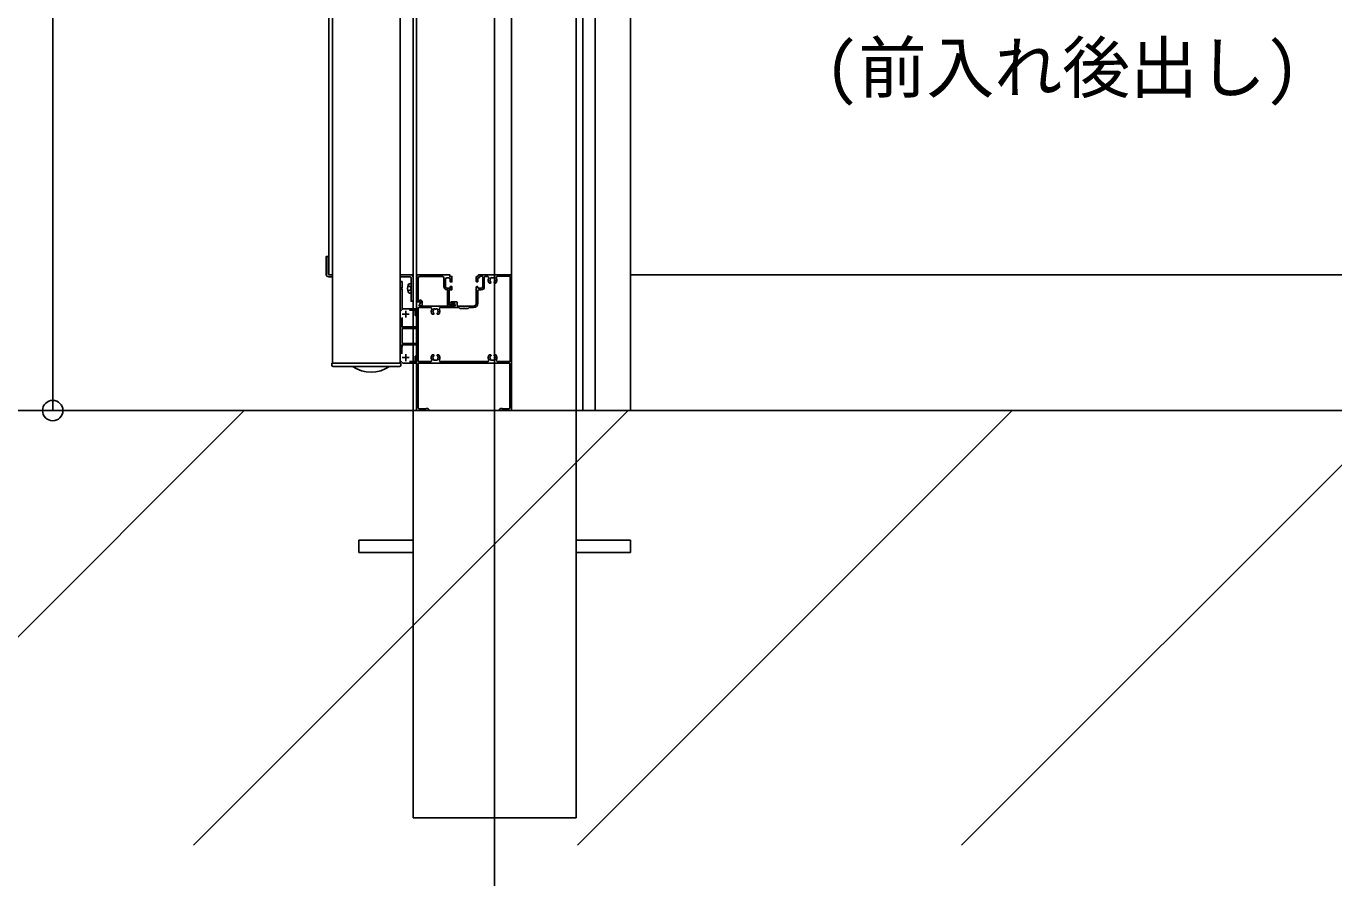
# Model space of a CAD drawing. Units: millimetres, scale not verified. Extents: x -875 to 875, y -1300 to 1292.
# Drawn here: x 347.9 to 540.6, y 370.7 to 497.3 of the extents above; entities that cross this region are included whole.
import ezdxf
from ezdxf.enums import TextEntityAlignment as Align

# ---------------------------------------------------------------- set-up
doc = ezdxf.new("R2010")
doc.units = ezdxf.units.MM
doc.header["$LTSCALE"] = 8
doc.layers.add('0-6_YKK_A1', color=4, linetype='Continuous')
doc.layers.add('0-7_YKK_D', color=6, linetype='Continuous')
doc.styles.add('ＭＳ ゴシック', font='')
doc.styles.get('ＭＳ ゴシック').set_extended_font_data('MS Gothic')

msp = doc.modelspace()

# ---------------------------------------------------------------- linework, layer by layer
at = {"layer": '0-6_YKK_A1'}
for p, q in [((416.956, 370.698), (416.956, 1025.618)), ((405.456, 546.698), (405.456, 440.698)), ((419.456, 546.698), (419.456, 440.698)), ((429.956, 546.698), (429.956, 440.698)), ((431.756, 440.698), (431.756, 546.698)), ((436.956, 440.698), (436.956, 546.698)), ((404.956, 440.698), (404.956, 536.698)), ((392.556, 460.698), (393.056, 460.698)), ((403.056, 460.698), (404.956, 460.698)), ((403.056, 460.698), (404.596, 460.698)), ((409.276, 460.438), (405.916, 460.438)), ((414.496, 460.458), (414.316, 460.458)), ((414.556, 460.658), (414.556, 460.518)), ((419.396, 460.698), (414.596, 460.698)), ((414.856, 460.498), (415.096, 460.498)), ((415.536, 460.438), (415.919, 460.438)), ((417.405, 460.478), (419.136, 460.478)), ((419.456, 440.758), (419.456, 460.638)), ((641.556, 460.698), (436.956, 460.698)), ((393.056, 460.398), (392.516, 460.398)), ((404.556, 460.398), (403.056, 460.398)), ((403.056, 459.701), (403.356, 459.701)), ((403.056, 458.801), (403.336, 458.801)), ((403.056, 458.601), (403.336, 458.601)), ((403.356, 458.836), (403.356, 459.701)), ((403.356, 455.598), (403.356, 458.567)), ((404.656, 459.398), (404.432, 459.378)), ((404.656, 459.398), (404.656, 457.998)), ((404.956, 460.338), (404.956, 456.798)), ((409.476, 458.918), (409.476, 460.238)), ((409.716, 460.038), (409.716, 458.918)), ((410.216, 460.238), (409.916, 460.238)), ((414.256, 460.398), (414.256, 459.718)), ((414.256, 458.898), (414.256, 456.498)), ((414.316, 459.658), (414.436, 459.658)), ((414.436, 458.958), (414.316, 458.958)), ((414.496, 459.718), (414.496, 460.158)), ((414.496, 458.818), (414.496, 458.898)), ((414.596, 460.258), (414.656, 460.258)), ((414.996, 458.718), (414.596, 458.718)), ((414.756, 460.358), (414.756, 460.398)), ((415.196, 460.398), (415.196, 458.918)), ((415.436, 458.918), (415.436, 460.338)), ((416.201, 459.478), (416.346, 459.478)), ((416.426, 459.558), (416.426, 459.585)), ((416.886, 459.585), (416.886, 459.558)), ((416.966, 459.478), (417.111, 459.478)), ((419.236, 460.378), (419.236, 448.018)), ((404.656, 457.998), (404.432, 458.017)), ((405.456, 456.658), (405.456, 440.758)), ((405.956, 456.698), (405.496, 456.698)), ((411.396, 456.698), (410.596, 456.698)), ((411.456, 456.158), (411.456, 456.638)), ((414.496, 456.498), (414.496, 458.378)), ((414.596, 458.478), (414.996, 458.478)), ((403.356, 454.898), (404.356, 454.898)), ((403.856, 455.398), (403.856, 454.398)), ((405.676, 448.018), (405.676, 455.778)), ((405.776, 455.878), (407.507, 455.878)), ((405.835, 456.188), (406.043, 456.548)), ((411.098, 456.098), (405.887, 456.098)), ((407.801, 454.878), (407.946, 454.878)), ((408.026, 454.958), (408.026, 454.985)), ((408.486, 454.985), (408.486, 454.958)), ((408.566, 454.878), (408.711, 454.878)), ((409.005, 455.878), (411.675, 455.878)), ((410.596, 456.498), (411.023, 456.498)), ((411.081, 456.453), (411.156, 456.173)), ((412.364, 456.098), (411.516, 456.098)), ((411.745, 455.848), (411.838, 455.755)), ((411.881, 455.738), (413.031, 455.738)), ((413.856, 456.098), (412.548, 456.098)), ((413.074, 455.755), (413.147, 455.828)), ((413.217, 455.858), (413.856, 455.858)), ((403.357, 453.018), (403.356, 454.432)), ((403.856, 448.998), (403.856, 447.998)), ((407.946, 448.918), (407.801, 448.918)), ((408.711, 448.918), (408.566, 448.918)), ((416.346, 448.918), (416.201, 448.918)), ((417.111, 448.918), (416.966, 448.918)), ((392.956, 447.698), (392.972, 447.387)), ((392.956, 447.698), (393.156, 447.698)), ((393.156, 447.698), (402.956, 447.698)), ((393.172, 447.198), (402.94, 447.198)), ((402.956, 447.698), (403.156, 447.698)), ((403.14, 447.387), (403.156, 447.698)), ((403.356, 448.498), (404.356, 448.498)), ((405.716, 441.058), (405.716, 447.598)), ((407.507, 447.918), (405.776, 447.918)), ((405.816, 447.698), (419.096, 447.698)), ((408.026, 448.81), (408.026, 448.838)), ((408.486, 448.838), (408.486, 448.81)), ((415.907, 447.918), (409.005, 447.918)), ((416.426, 448.81), (416.426, 448.838)), ((416.886, 448.838), (416.886, 448.81)), ((419.136, 447.918), (417.405, 447.918)), ((419.196, 447.598), (419.196, 441.058)), ((142.856, 440.698), (655.456, 440.698)), ((380.052, 440.698), (316.028, 376.673)), ((436.621, 440.698), (372.597, 376.673)), ((404.956, 440.698), (428.956, 440.698)), ((404.956, 440.698), (404.956, 380.698)), ((405.516, 440.698), (407.196, 440.698)), ((406.807, 440.958), (405.816, 440.958)), ((407.015, 441.028), (406.916, 441.028)), ((407.226, 440.915), (407.045, 441.02)), ((407.256, 440.758), (407.256, 440.863)), ((417.656, 440.863), (417.656, 440.758)), ((417.867, 441.02), (417.686, 440.915)), ((417.716, 440.698), (419.396, 440.698)), ((417.996, 441.028), (417.897, 441.028)), ((419.096, 440.958), (418.105, 440.958)), ((493.19, 440.698), (429.165, 376.673)), ((549.758, 440.698), (485.734, 376.673)), ((396.956, 419.798), (396.956, 421.598)), ((396.956, 421.598), (404.956, 421.598)), ((428.956, 421.598), (436.956, 421.598)), ((436.956, 419.798), (436.956, 421.598)), ((396.956, 419.798), (404.956, 419.798)), ((428.956, 419.798), (436.956, 419.798)), ((404.956, 380.698), (428.956, 380.698))]:
    msp.add_line(p, q, dxfattribs=at)
for points in [[(392.556, 546.698), (392.556, 460.698), (393.056, 460.698)], [(428.956, 546.698), (428.956, 440.698), (428.956, 380.698)], [(392.156, 460.758), (392.156, 463.398), (392.456, 463.398), (392.456, 460.798)], [(405.476, 460.698), (410.356, 460.698), (410.356, 460.458), (410.656, 460.458), (410.656, 459.658), (410.416, 459.658), (410.416, 460.038)], [(406.296, 456.68), (406.296, 456.138), (406.096, 456.138), (405.912, 456.321), (406.109, 456.663), (406.013, 456.788), (405.676, 456.698), (405.476, 456.698), (405.476, 460.698)], [(404.183, 459.108), (404.546, 458.927), (404.668, 458.698)], [(404.183, 458.288), (404.546, 458.469), (404.668, 458.698)], [(404.956, 456.798), (404.656, 456.798), (404.656, 460.298)], [(405.716, 460.238), (405.716, 456.916), (405.918, 456.97)], [(409.916, 458.718), (410.416, 458.718), (410.416, 458.958), (410.656, 458.958), (410.656, 458.498), (410.256, 458.498), (410.256, 456.303), (410.97, 456.494), (411.096, 456.398), (411.022, 456.301), (410.263, 456.098), (410.016, 456.098), (410.016, 458.498), (409.896, 458.498)], [(404.419, 447.918), (405.256, 447.918), (405.256, 448.698), (405.456, 448.698), (405.456, 447.698), (403.456, 447.698), (403.056, 448.098), (403.056, 455.298), (403.456, 455.698), (405.456, 455.698), (405.456, 454.698), (405.256, 454.698), (405.256, 455.478), (404.419, 455.478)], [(403.276, 454.334), (403.276, 453.018), (405.396, 453.018), (405.396, 452.798), (403.356, 452.798), (403.356, 451.789), (403.332, 451.753), (403.332, 451.643), (403.356, 451.606), (403.356, 450.598), (405.396, 450.598), (405.396, 450.378), (403.276, 450.378), (403.276, 449.061)]]:
    msp.add_lwpolyline(points, dxfattribs=at)
msp.add_lwpolyline([(403.056, 544.698), (393.056, 544.698), (393.056, 447.698), (403.056, 447.698)], close=True, dxfattribs=at)
for centre, radius, start, end in [((392.516, 460.758), 0.36, 180, 270), ((392.556, 460.798), 0.1, 180, 270), ((404.596, 460.338), 0.36, 0, 90), ((405.916, 460.238), 0.2, 90.00001, 179.99999), ((409.276, 460.238), 0.2, 0.00001, 89.99999), ((414.316, 460.398), 0.06, 90, 180), ((414.496, 460.518), 0.06, 270, 0), ((414.596, 460.658), 0.04, 90, 180), ((414.856, 460.398), 0.1, 90, 180), ((415.096, 460.398), 0.1, 0, 90), ((415.536, 460.338), 0.1, 90, 180), ((415.919, 460.258), 0.18, 333.95834, 89.99999), ((417.405, 460.278), 0.2, 90, 206.89654), ((419.136, 460.378), 0.1, 0, 90), ((419.396, 460.638), 0.06, 0, 90), ((403.355, 458.701), 0.1, 106.29763, 253.70237), ((403.316, 458.836), 0.04, 286.29763, 0), ((403.316, 458.567), 0.04, 0, 73.70237), ((405.936, 458.698), 1.8, 164.11915, 195.88085), ((404.455, 459.119), 0.26, 95, 164.11915), ((404.556, 460.298), 0.1, 0, 90), ((409.896, 458.918), 0.42, 180.00001, 269.99999), ((409.916, 460.038), 0.2, 90.00001, 179.99999), ((409.916, 458.918), 0.2, 180.00001, 269.99999), ((410.216, 460.038), 0.2, 0.00001, 89.99999), ((414.316, 459.718), 0.06, 180, 270), ((414.316, 458.898), 0.06, 90, 180), ((414.436, 459.718), 0.06, 270, 0), ((414.436, 458.898), 0.06, 0, 90), ((414.596, 460.158), 0.1, 90, 180), ((414.596, 458.818), 0.1, 180, 270), ((414.656, 460.358), 0.1, 270, 0), ((414.996, 458.918), 0.2, 270, 0), ((414.996, 458.918), 0.44, 270, 360), ((416.656, 459.898), 0.64, 153.95836, 218.36652), ((416.201, 459.538), 0.06, 218.36651, 270), ((416.361, 459.846), 0.1, 136.86987, 243.13007), ((416.258, 459.941), 0.04, 316.86981, 353.73971), ((416.656, 459.898), 0.36, 151.96923, 173.73977), ((416.297, 459.721), 0.04, 26.26048, 63.13038), ((416.656, 459.898), 0.36, 206.26022, 225.20718), ((416.484, 460.143), 0.15, 52.29959, 197.70037), ((416.303, 460.086), 0.04, 331.96944, 17.70057), ((416.346, 459.558), 0.08, 270, 360), ((416.346, 459.585), 0.08, 359.99996, 45.20713), ((416.6, 460.294), 0.04, 232.2998, 278.03093), ((416.656, 459.898), 0.36, 81.9692, 98.03069), ((416.712, 460.294), 0.04, 261.96939, 307.70052), ((416.828, 460.143), 0.15, 342.29959, 127.70036), ((416.966, 459.585), 0.08, 134.79283, 180), ((416.966, 459.558), 0.08, 180, 270), ((416.656, 459.898), 0.36, 314.79286, 333.73982), ((417.009, 460.086), 0.04, 162.29967, 208.0308), ((416.656, 459.898), 0.36, 6.26022, 28.03076), ((417.015, 459.721), 0.04, 116.86982, 153.73972), ((416.951, 459.846), 0.1, 296.86987, 43.13008), ((417.054, 459.941), 0.04, 186.26013, 223.13003), ((417.111, 459.538), 0.06, 269.99996, 321.63345), ((416.656, 459.898), 0.64, 321.63349, 26.89655), ((404.455, 458.276), 0.26, 195.88085, 265), ((405.496, 456.658), 0.04, 90.00001, 180.00001), ((405.996, 456.68), 0.3, 359.99945, 104.99002), ((405.956, 456.598), 0.1, 330, 90), ((410.596, 456.598), 0.1, 90, 270), ((411.396, 456.638), 0.06, 0, 90), ((414.596, 458.378), 0.1, 90, 180), ((405.776, 455.778), 0.1, 90, 180), ((405.887, 456.158), 0.06, 150.00004, 270.00004), ((407.507, 455.678), 0.2, 333.10345, 89.99999), ((408.256, 455.298), 0.64, 153.10346, 218.36652), ((407.801, 454.938), 0.06, 218.36651, 270), ((407.961, 455.246), 0.1, 136.86987, 243.13007), ((407.858, 455.341), 0.04, 316.86981, 353.73971), ((408.256, 455.298), 0.36, 151.96923, 173.73977), ((407.897, 455.121), 0.04, 26.26048, 63.13038), ((408.256, 455.298), 0.36, 206.26022, 225.20718), ((408.084, 455.543), 0.15, 52.29959, 197.70037), ((407.903, 455.486), 0.04, 331.96944, 17.70057), ((407.946, 454.958), 0.08, 270, 0), ((407.946, 454.985), 0.08, 359.99996, 45.20713), ((408.2, 455.694), 0.04, 232.2998, 278.03093), ((408.256, 455.298), 0.36, 81.9692, 98.03069), ((408.312, 455.694), 0.04, 261.96939, 307.70052), ((408.428, 455.543), 0.15, 342.29959, 127.70036), ((408.566, 454.985), 0.08, 134.79283, 180), ((408.566, 454.958), 0.08, 180, 270), ((408.256, 455.298), 0.36, 314.79286, 333.73982), ((408.609, 455.486), 0.04, 162.29967, 208.0308), ((408.256, 455.298), 0.36, 6.26022, 28.03076), ((408.615, 455.121), 0.04, 116.86982, 153.73972), ((408.551, 455.246), 0.1, 296.86987, 43.13008), ((408.654, 455.341), 0.04, 186.26013, 223.13003), ((408.711, 454.938), 0.06, 269.99996, 321.63345), ((408.256, 455.298), 0.64, 321.63349, 26.89655), ((409.005, 455.678), 0.2, 90, 206.89654), ((411.023, 456.438), 0.06, 14.99984, 89.99984), ((411.098, 456.158), 0.06, 270, 15), ((411.516, 456.158), 0.06, 180, 270), ((411.675, 455.778), 0.1, 44.99998, 89.99998), ((411.881, 455.798), 0.06, 225, 270), ((412.364, 456.058), 0.04, 23.57818, 90), ((412.456, 456.098), 0.06, 203.57818, 336.42182), ((412.548, 456.058), 0.04, 89.99994, 156.42176), ((413.031, 455.798), 0.06, 270.00001, 315.00001), ((413.217, 455.758), 0.1, 90, 135), ((413.856, 456.498), 0.4, 270, 0), ((413.856, 456.498), 0.64, 270, 0), ((408.256, 448.498), 0.64, 141.63349, 206.89655), ((407.801, 448.858), 0.06, 89.99996, 141.63345), ((407.946, 448.838), 0.08, 0, 90), ((408.566, 448.838), 0.08, 90, 180), ((408.711, 448.858), 0.06, 38.36651, 90), ((408.256, 448.498), 0.64, 333.10345, 38.3665), ((416.656, 448.498), 0.64, 141.63349, 206.89655), ((416.201, 448.858), 0.06, 89.99996, 141.63345), ((416.346, 448.838), 0.08, 0, 90), ((416.966, 448.838), 0.08, 90, 180), ((417.111, 448.858), 0.06, 38.36651, 90), ((416.656, 448.498), 0.64, 333.10345, 38.3665), ((393.172, 447.398), 0.2, 183, 270), ((402.94, 447.398), 0.2, 270, 357), ((405.776, 448.018), 0.1, 180, 270), ((405.816, 447.598), 0.1, 90, 180), ((407.507, 448.118), 0.2, 270, 26.89654), ((407.961, 448.55), 0.1, 116.86994, 223.13015), ((407.858, 448.454), 0.04, 6.25991, 43.12981), ((408.256, 448.498), 0.36, 186.26019, 208.03073), ((407.897, 448.675), 0.04, 296.86982, 333.73972), ((408.256, 448.498), 0.36, 134.79286, 153.73982), ((408.084, 448.252), 0.15, 162.29961, 307.70038), ((407.903, 448.31), 0.04, 342.29967, 28.0308), ((407.946, 448.81), 0.08, 314.79283, 360), ((408.2, 448.102), 0.04, 81.96948, 127.70061), ((408.256, 448.498), 0.36, 261.9692, 278.03069), ((408.312, 448.102), 0.04, 52.2998, 98.03093), ((408.428, 448.252), 0.15, 232.29959, 17.70037), ((408.566, 448.81), 0.08, 179.99996, 225.20713), ((408.256, 448.498), 0.36, 26.26022, 45.20718), ((408.609, 448.31), 0.04, 151.96944, 197.70057), ((408.256, 448.498), 0.36, 331.96923, 353.73977), ((408.615, 448.675), 0.04, 206.26048, 243.13038), ((408.551, 448.55), 0.1, 316.86988, 63.13009), ((408.654, 448.454), 0.04, 136.87, 173.7399), ((409.005, 448.118), 0.2, 153.10346, 270.00001), ((415.907, 448.118), 0.2, 270, 26.89654), ((416.361, 448.55), 0.1, 116.86994, 223.13015), ((416.258, 448.454), 0.04, 6.25991, 43.12981), ((416.656, 448.498), 0.36, 186.26019, 208.03073), ((416.297, 448.675), 0.04, 296.86982, 333.73972), ((416.656, 448.498), 0.36, 134.79286, 153.73982), ((416.484, 448.252), 0.15, 162.29961, 307.70038), ((416.303, 448.31), 0.04, 342.29967, 28.0308), ((416.346, 448.81), 0.08, 314.79283, 360), ((416.6, 448.102), 0.04, 81.96948, 127.70061), ((416.656, 448.498), 0.36, 261.9692, 278.03069), ((416.712, 448.102), 0.04, 52.2998, 98.03093), ((416.828, 448.252), 0.15, 232.29959, 17.70037), ((416.966, 448.81), 0.08, 179.99996, 225.20713), ((416.656, 448.498), 0.36, 26.26022, 45.20718), ((417.009, 448.31), 0.04, 151.96944, 197.70057), ((416.656, 448.498), 0.36, 331.96923, 353.73977), ((417.015, 448.675), 0.04, 206.26048, 243.13038), ((416.951, 448.55), 0.1, 316.86988, 63.13009), ((417.054, 448.454), 0.04, 136.87, 173.7399), ((417.405, 448.118), 0.2, 153.10346, 270.00001), ((419.096, 447.598), 0.1, 0, 90), ((419.136, 448.018), 0.1, 270, 360), ((405.516, 440.758), 0.06, 179.99996, 269.99996), ((405.816, 441.058), 0.1, 180, 270), ((406.807, 441.018), 0.06, 270, 335.37568), ((406.916, 440.968), 0.06, 89.99996, 155.37564), ((407.015, 440.968), 0.06, 60, 90), ((407.196, 440.758), 0.06, 270, 0), ((407.196, 440.863), 0.06, 0.00006, 60.00006), ((417.716, 440.863), 0.06, 120, 180), ((417.716, 440.758), 0.06, 179.99996, 269.99996), ((417.897, 440.968), 0.06, 90.00022, 120.00022), ((417.996, 440.968), 0.06, 24.62432, 90), ((418.105, 441.018), 0.06, 204.62436, 270.00004), ((419.096, 441.058), 0.1, 270, 360), ((419.396, 440.758), 0.06, 270, 0)]:
    msp.add_arc(centre, radius, start, end, dxfattribs=at)
for start_param, end_param in [(2.9538975, 3.0708058), (0.9384851, 2.2031076)]:
    msp.add_ellipse((398.756, 450.683), major_axis=(-4.601, 0), ratio=0.939189, start_param=start_param, end_param=end_param, dxfattribs=at)
at = {"layer": '0-7_YKK_D'}
for p, q in [((351.856, 440.698), (351.856, 546.698)), ((380.856, 440.698), (350.856, 440.698))]:
    msp.add_line(p, q, dxfattribs=at)
msp.add_circle((351.856, 440.698), 1.5, dxfattribs=at)

# ---------------------------------------------------------------- texts
at = {"layer": '0-7_YKK_D', "style": 'ＭＳ ゴシック'}
msp.add_text('(前入れ後出し)', height=7.331, dxfattribs=at).set_placement((465.583, 485.36), align=Align.BOTTOM_LEFT)

doc.saveas('drawing.dxf')
